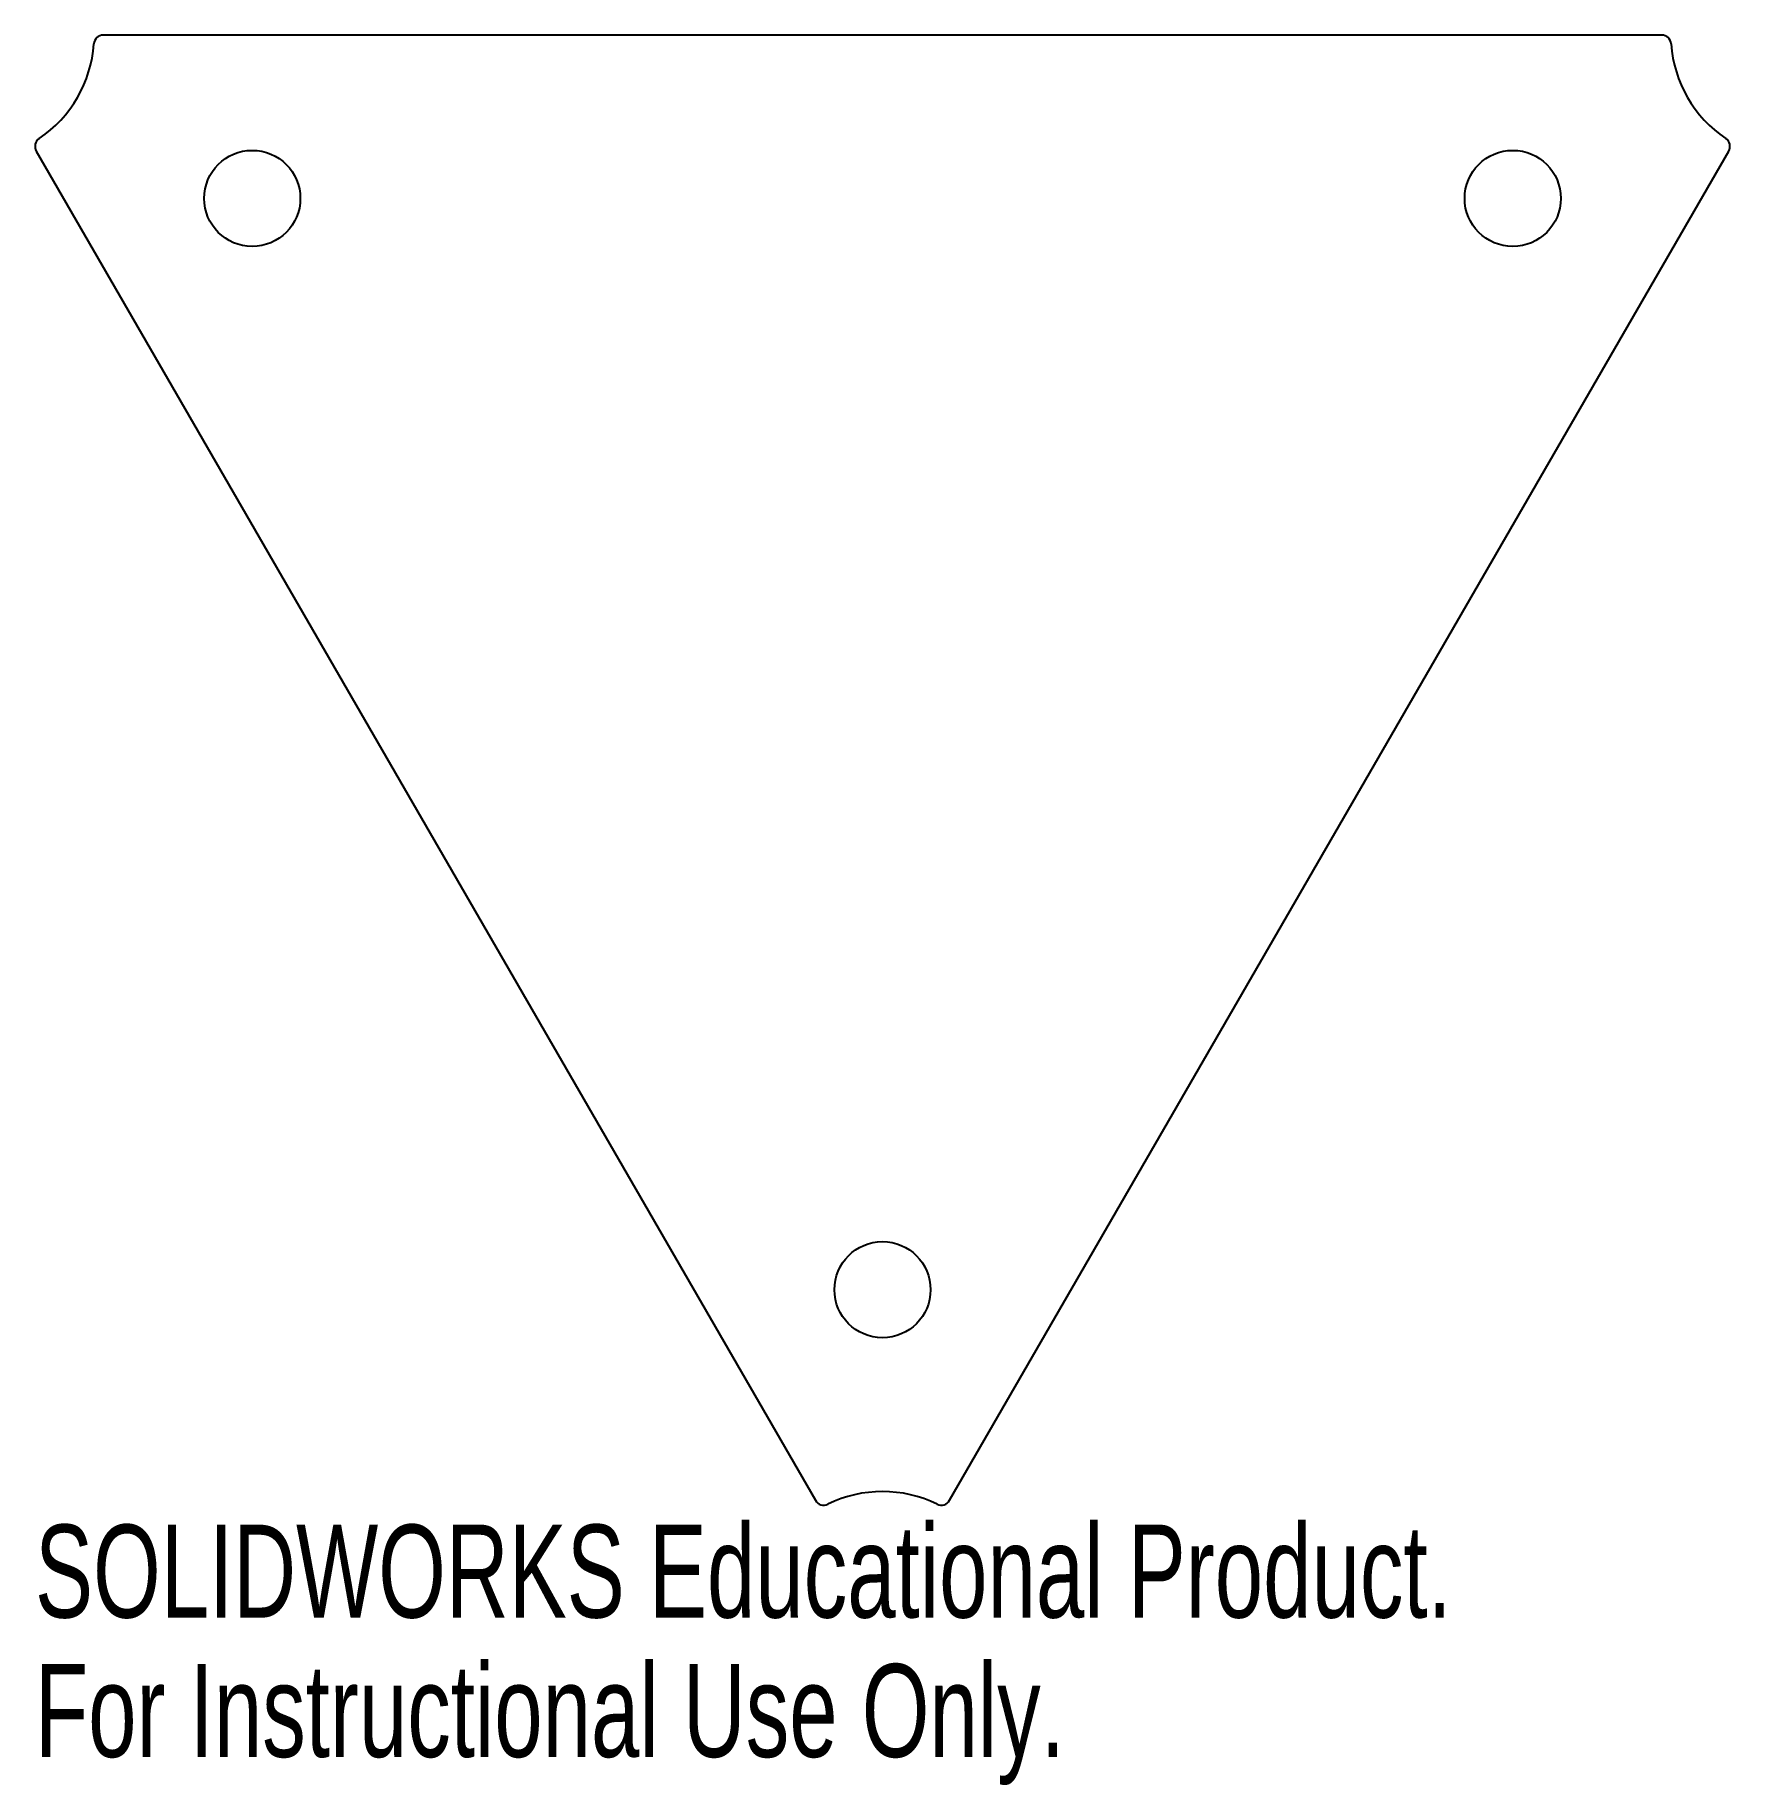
# Model space of a CAD drawing. Header units: millimetres. Extents: x -44.1 to 44.1, y -63.6 to 27.4.
import ezdxf

# ---------------------------------------------------------------- set-up
doc = ezdxf.new("R2010")
doc.units = ezdxf.units.MM
doc.styles.add('SLDTEXTSTYLE0', font='TXT', dxfattribs={"width": 0.7})

msp = doc.modelspace()

# ---------------------------------------------------------------- linework, layer by layer
at = {"color": 7, "linetype": 'Continuous', "lineweight": 25}
for p, q in [((40.518, 27.424), (-40.518, 27.424)), ((-44.009, 21.377), (-3.491, -48.802)), ((3.491, -48.802), (44.009, 21.377))]:
    msp.add_line(p, q, dxfattribs=at)
for centre in [(-32.778, 18.924), (32.778, 18.924), (0, -37.848)]:
    msp.add_circle(centre, 2.5, dxfattribs=at)
for centre, radius, start, end in [((-40.518, 26.924), 0.5, 90, 175.90396), ((40.518, 26.924), 0.5, 4.09604, 90), ((-47.5, 27.424), 6.5, 304.09604, 355.90396), ((47.5, 27.424), 6.5, 184.09604, 235.90396), ((-43.576, 21.627), 0.5, 124.09604, 210), ((43.576, 21.627), 0.5, 330, 55.90396), ((-3.058, -48.552), 0.5, 210, 295.90396), ((0, -54.848), 6.5, 64.09604, 115.90396), ((3.058, -48.552), 0.5, 244.09604, 330)]:
    msp.add_arc(centre, radius, start, end, dxfattribs=at)

# ---------------------------------------------------------------- texts
at = {"color": 254, "linetype": 'Continuous', "char_height": 4.83362, "attachment_point": 1, "style": 'SLDTEXTSTYLE0'}
for s, insert in [('SOLIDWORKS Educational Product.', (-44.076, -50.071)), ('For Instructional Use Only.', (-44.076, -57.322))]:
    msp.add_mtext(s, dxfattribs=dict(at, insert=insert))

doc.saveas('drawing.dxf')
